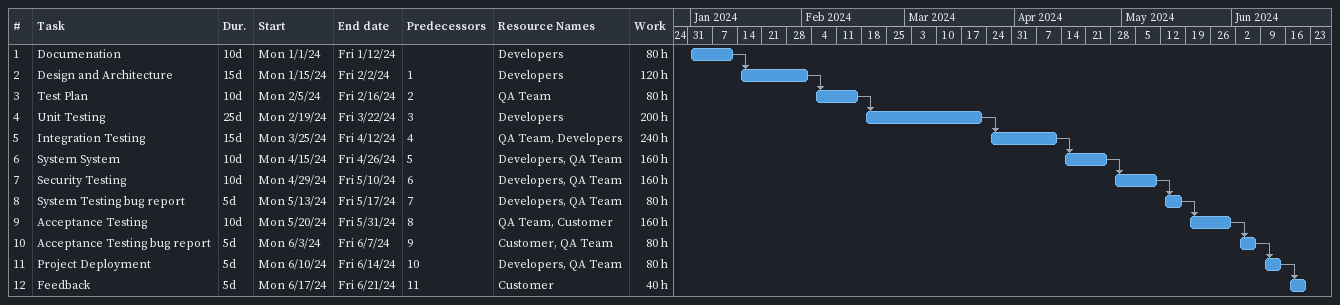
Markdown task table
| ID | Task | Duration | Start | Finish | Predecessors | Resources | Work (h) |
|---|---|---|---|---|---|---|---|
| 1 | Documenation | 10d | 2024-01-01 | 2024-01-12 |  | Developers | 80 |
| 2 | Design and Architecture | 15d | 2024-01-15 | 2024-02-02 | 1 | Developers | 120 |
| 3 | Test Plan | 10d | 2024-02-05 | 2024-02-16 | 2 | QA Team | 80 |
| 4 | Unit Testing | 25d | 2024-02-19 | 2024-03-22 | 3 | Developers | 200 |
| 5 | Integration Testing | 15d | 2024-03-25 | 2024-04-12 | 4 | QA Team, Developers | 240 |
| 6 | System System | 10d | 2024-04-15 | 2024-04-26 | 5 | Developers, QA Team | 160 |
| 7 | Security Testing | 10d | 2024-04-29 | 2024-05-10 | 6 | Developers, QA Team | 160 |
| 8 | System Testing bug report | 5d | 2024-05-13 | 2024-05-17 | 7 | Developers, QA Team | 80 |
| 9 | Acceptance Testing | 10d | 2024-05-20 | 2024-05-31 | 8 | QA Team, Customer | 160 |
| 10 | Acceptance Testing bug report | 5d | 2024-06-03 | 2024-06-07 | 9 | Customer, QA Team | 80 |
| 11 | Project Deployment | 5d | 2024-06-10 | 2024-06-14 | 10 | Developers, QA Team | 80 |
| 12 | Feedback | 5d | 2024-06-17 | 2024-06-21 | 11 | Customer | 40 |
